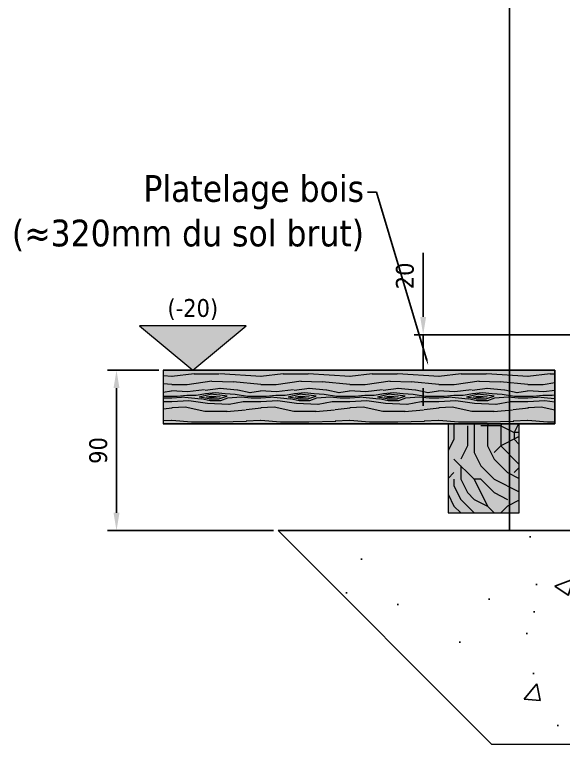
# Model space of a CAD drawing. Header units: millimetres. Extents: x -20000 to 230000, y -17405 to 24510.
# Drawn here: x 61452 to 61760.3, y -14116.3 to -13706.6 of the extents above; entities that cross this region are included whole.
import ezdxf
from ezdxf import colors
from ezdxf.entities.mleader import LeaderData, LeaderLine
from ezdxf.enums import TextEntityAlignment as Align
from ezdxf.math import Vec2, Vec3

# ---------------------------------------------------------------- set-up
doc = ezdxf.new("R2010")
doc.units = ezdxf.units.MM
doc.header["$PDMODE"] = 35
doc.header["$PDSIZE"] = 0.5
doc.layers.get('0').update_dxf_attribs({"lineweight": 13})
doc.layers.get('Defpoints').update_dxf_attribs({"true_color": 0xc2a584})
doc.layers.add('0 - Invisible', color=43, linetype='Continuous', lineweight=0, plot=False)
for name, color, linetype, lineweight in [('1 - BETON', 251, 'Continuous', 25), ('1 - Bois', 44, 'Continuous', 13), ('1 - Béton', 251, 'Continuous', 25), ('1 - Cotation', 32, 'Continuous', 13), ('1 - Texte', 7, 'Continuous', 13)]:
    doc.layers.add(name, color=color, linetype=linetype, lineweight=lineweight)
doc.layers.add('1 - Cache', color=7, linetype='Continuous', lineweight=0, true_color=0xffffff)
doc.styles.add('Texte Poralu', font='tahomabd.ttf')
doc.dimstyles.new('30 - 1000', dxfattribs={"dimtxt": 10, "dimasz": 10, "dimexe": 5, "dimexo": 2.5, "dimgap": 5, "dimtad": 1, "dimdec": 1, "dimtxsty": 'Texte Poralu', "dimcen": 5, "dimazin": 0, "dimtfac": 1, "dimtdec": 1, "dimtmove": 0, "dimatfit": 3, "dimfxl": 1, "dimarcsym": 0})

# ---------------------------------------------------------------- blocks, each defined once
blk = doc.blocks.new('*U387')
at = {"layer": '1 - BETON'}
h = blk.add_hatch(dxfattribs=at)
h.set_pattern_fill('CONCRETE', color=256, scale=15, style=0, pattern_type=2)
h.set_pattern_definition([(49.99999999999999, (-90.00000000004593, 309.999999999989), (107.589027390113, -9.412820247389266), [11.25, -123.75]), (355, (-90.00000000004593, 309.999999999989), (-20.81270004195, 112.8288200550018), [9, -99]), (100.4514, (-81.03424800004592, 309.215598999989), (86.77640725710323, 103.415931309143), [9.5610285, -105.1713168]), (46.18420000000002, (-90.00000000004593, 339.999999999989), (160.0861572938467, -24.82785214935271), [16.87499999999958, -185.6249999999966]), (96.6356, (-76.65948825004591, 337.931003949989), (140.1994058323055, 146.1176806350663), [14.3415432, -157.75695]), (351.1842, (-90.00000000004593, 339.999999999989), (140.1992917700441, 146.1177901387987), [13.5, -148.5]), (21, (-75.00000000004593, 332.499999999989), (89.53605781776925, -60.39283359980082), [11.25, -123.75]), (326.0000000000001, (-75.00000000004593, 332.499999999989), (36.49729978823726, 108.772506757028), [9, -99]), (71.4514, (-67.53866505004589, 327.467259099989), (126.0333942872235, 48.37957450649286), [9.5610285, -105.1713168]), (37.50000000000001, (-90.00000000004593, 309.999999999989), (1.8239782975936, 49.93407807469672), [0, -97.8, 0, -100.5, 0, -99.375]), (7.499999999999999, (-90.00000000004593, 309.999999999989), (39.46043061632229, 59.16175678235403), [0, -57.3, 0, -95.55, 0, -37.875]), (327.5, (-123.4500000000459, 309.999999999989), (80.07336542586135, -3.383230760156963), [0, -37.5, 0, -117, 0, -155.25]), (317.5, (-138.4500000000459, 309.999999999989), (87.47792540135794, 15.01574734984766), [0, -48.75, 0, -77.69999999999999, 0, -110.25])])
h.paths.add_polyline_path([(-168.1519566091689, -57.97670254202674), (-178.2681680429705, -57.31334441522013), (-168.4836356725723, -54.65991190799345)], flags=8)
edge = h.paths.add_edge_path(flags=0)
edge.add_line((-168.3177961408706, -56.31830722501009), (-98.66519282617082, -49.3530468935398))
h.paths.add_polyline_path([(-179.6117021402969, -60.09346763252723), (-97.09846032620796, -51.84214345111834), (-99.24791440432107, -30.34760266998717), (-181.76115621841, -38.59892685139606)], flags=24)
h.paths.add_polyline_path([(339.9999999999764, -130.0000000000055), (239.99999999998, -230.0000000000018), (-340.0000000000011, -230.0000000000098), (-459.9999999999999, -110.0000000000031), (-220.0000000000218, -110.0000000000027), (-220.0000000000218, -46.00000000000219), (-60, -30), (-60, 0), (0, 0), (0, -130.0000000000055)])
at = {"layer": '0 - Invisible'}
blk.add_lwpolyline([(339.9999999999764, -130.0000000000055), (239.99999999998, -230.0000000000018), (-340.0000000000011, -230.0000000000098), (-459.9999999999999, -110.0000000000031)], dxfattribs=at)
at = {"layer": '1 - BETON'}
blk.add_lwpolyline([(339.9999999999764, -130.0000000000055), (0, -130.0000000000055), (0, 0), (-60, 0), (-60, -30), (-220.0000000000218, -46.00000000000219), (-220.0000000000218, -110.0000000000027), (-459.9999999999999, -110.0000000000031)], dxfattribs=at)
blk = doc.blocks.new('*U357')
blk.add_hatch(color=256).paths.add_polyline_path([(16.5625, 0), (46.5625, 25), (-13.4375, 25)])
blk.add_line((0, 0), (41.5625, 0))
blk.add_lwpolyline([(16.5625, 0), (46.5625, 25), (-13.4375, 25), (16.5625, 0)])
at = {"style": 'Texte Poralu'}
blk.add_attdef('HAUTEUR', text='', height=10, dxfattribs=at).set_placement((16.5625, 34.99999999999997), align=Align.MIDDLE_CENTER)
blk = doc.blocks.new('*U356')
at = {"layer": '1 - Bois'}
h = blk.add_hatch(dxfattribs=at)
h.set_pattern_fill('355', color=256, scale=50, style=0, pattern_type=2)
h.set_pattern_definition([(349.6952, (-94.5, 28.5), (300.0000480423951, -49.99974377679953), [5.59015, -553.4268]), (0, (-89, 27.5), (50, 50), [5.5, -44.5]), (18.4349, (-83.5, 27.5), (100.0000217296481, 49.99992016113539), [4.743399999999987, -153.3704499999996]), (172.875, (-79, 29), (350.0000189922642, -49.99991409469827), [4.03115, -399.0817500000001]), (174.8056, (-83, 29.5), (500.0000335022446, -49.99976123497254), [5.522699999999999, -546.74535]), (194.0362, (-88.5, 30), (-150.000027299487, -49.99990286806225), [6.184649999999988, -199.9705999999996]), (9.4623, (-90.5, 28.5), (250.0000386847653, 49.99990696012177), [3.0414, -301.09675]), (353.6598, (-87.5, 29), (-399.9999701303211, 50.0000789479847), [4.527699999999999, -448.24155]), (185.7106, (-83, 28.5), (-449.9999711747927, -50.0000657333146), [5.02495, -497.46885]), (168.6901, (-88, 28), (200.0000376115476, -49.9998816080803), [2.5495, -252.40145]), (354.8056, (-99, 28), (-500.0000335022446, 49.99976123497237), [5.522699999999987, -546.7453499999984]), (348.6901, (-93.5, 27.5), (-200.0000376115476, 49.99988160808041), [5.099, -249.85195]), (0, (-88.5, 26.5), (50, 50), [6, -44]), (20.55600000000001, (-82.5, 26.5), (250.0000922271211, 99.99979982107936), [4.271999999999998, -422.9281999999998]), (3.814100000000011, (-78.5, 28), (699.9999670723154, 50.00030619868513), [7.516649999999999, -744.14815]), (354.8056, (-71, 28.5), (-500.0000335022446, 49.99976123497237), [5.522699999999987, -546.7453499999984]), (0, (-65.5, 28), (50, 50), [5.5, -44.5]), (5.194400000000003, (-110, 28), (500.0000335022446, 49.99976123497246), [5.522699999999997, -546.7453499999997]), (354.8056, (-104.5, 28.5), (-500.0000335022446, 49.99976123497237), [5.522699999999987, -546.7453499999984]), (0, (-110, 29), (50, 50), [3, -47]), (5.194400000000003, (-107, 29), (500.0000335022446, 49.99976123497246), [5.522699999999997, -546.7453499999997]), (0, (-101.5, 29.5), (50, 50), [5, -45]), (10.3048, (-96.5, 29.5), (-300.0000480423951, -49.99974377679964), [5.59015, -553.4268]), (5.194400000000003, (-91, 30.5), (500.0000335022446, 49.99976123497246), [5.522699999999997, -546.7453499999997]), (354.8056, (-85.5, 31), (-500.0000335022446, 49.99976123497237), [5.522699999999987, -546.7453499999984]), (354.8056, (-80, 30.5), (-500.0000335022446, 49.99976123497237), [5.522699999999987, -546.7453499999984]), (351.8699, (-74.5, 30), (-299.999988823056, 49.99996779077747), [7.07105, -346.4823000000001]), (0, (-67.5, 29), (50, 50), [7.5, -42.5]), (347.4712000000001, (-69.5, -1), (250.0000160204548, -49.9999801522446), [4.60975, -456.36745]), (354.2894, (-65, -2), (-449.9999711747927, 50.00006573331457), [5.02495, -497.46885]), (8.1301, (-69.5, -1), (299.9999888230561, 49.99996779077717), [3.53555, -350.0178500000001]), (9.4623, (-66, -0.5), (250.0000386847653, 49.99990696012177), [6.08275, -298.05535]), (0, (-110, 0.5), (50, 50), [6, -44]), (350.5377, (-104, 0.5), (-250.0000386847653, 49.99990696012186), [3.041399999999994, -301.0967499999992]), (201.8014, (-101, 0), (150.0000136505385, 49.99999552503245), [2.6926, -266.56565]), (192.9946, (-103.5, -1), (450.0000383874698, 99.99987887891731), [6.670850000000001, -660.4123500000001]), (352.875, (-64, -1), (-350.0000189922642, 49.99991409469832), [4.03115, -399.0817500000001]), (7.124999999999997, (-64, -1), (350.0000189922642, 49.9999140946983), [4.03115, -399.0817500000001]), (0, (-110, -0.5), (50, 50), [4, -46]), (194.0362, (-106, -0.5), (-150.000027299487, -49.99990286806225), [4.123099999999988, -202.0321999999996]), (356.6335000000001, (-99, 1), (-799.9999660984349, 50.00054816772417), [8.514699999999975, -842.9546499999983]), (357.7094, (-90.5, 0.5), (-1200.000006458787, 49.9997876562913), [12.51, -1238.4896]), (3.179800000000001, (-78, 0), (850.0000251349749, 49.99955211631548), [9.0139, -892.37395]), (9.4623, (-69, 0.5), (250.0000386847653, 49.99990696012177), [9.12415, -295.014]), (10.3048, (-110, -4), (-300.0000480423951, -49.99974377679964), [5.59015, -553.4268]), (15.94539999999998, (-104.5, -3), (-200.0000063326076, -49.99999446481899), [7.280099999999992, -356.7253999999995]), (0, (-97.5, -1), (50, 50), [6.5, -43.5]), (351.8699, (-91, -1), (-299.999988823056, 49.99996779077747), [7.07105, -346.4823000000001]), (3.5763, (-84, -2), (750.0000327167049, 49.99953586658739), [8.0156, -793.54535]), (351.2538, (-76, -1.5), (349.9999668178174, -50.00020985287651), [6.57645, -651.07085]), (345.9638, (-69.5, -2.5), (-150.000027299487, 49.99990286806224), [6.18465, -199.9706]), (0, (-63.5, -4), (50, 50), [3.5, -46.5]), (174.8056, (-99, 1), (500.0000335022446, -49.99976123497254), [11.04535, -541.2226999999999]), (355.2364000000001, (-110, 4), (-550.0000473159793, 49.99957663306309), [12.04159999999998, -590.0381499999984]), (0, (-98, 3), (50, 50), [11.5, -38.5]), (4.0856, (-86.5, 3), (650.0000074507417, 49.99980661770866), [14.03564999999998, -687.7477499999984]), (0, (-72.5, 4), (50, 50), [12.5, -37.5]), (7.124999999999997, (-110, -6.5), (350.0000189922642, 49.9999140946983), [12.0934, -391.0195]), (6.3402, (-98, -5), (399.9999701303211, 50.00007894798468), [9.055399999999999, -443.71385]), (357.5104, (-89, -4), (-1099.999973985271, 50.00089326348954), [11.51085, -1139.5756]), (353.4802, (-77.5, -4.5), (-1299.99998954368, 149.9999762621864), [17.61389999999995, -1743.777599999997]), (3.0128, (-110, 26), (900.0000005848694, 50.00020524395399), [9.513149999999976, -941.8017499999984]), (351.8699, (-100.5, 26.5), (-299.999988823056, 49.99996779077747), [10.6066, -342.9468]), (357.6141, (-90, 25), (-1150.000026193722, 49.99913852802186), [12.01039999999998, -1189.030799999997]), (10.6197, (-78, 24.5), (-549.9999202309083, -100.0004041559186), [8.1394, -805.8016]), (0, (-70, 26), (50, 50), [10, -40]), (356.8202, (-110, 32), (-850.0000251349749, 49.99955211631536), [9.013899999999975, -892.3739499999984]), (6.009, (-101, 31.5), (-499.999987545302, -49.99996587409216), [9.5525, -945.69615]), (6.7098, (-91.5, 32.5), (-450.0000498875653, -49.99969406220161), [8.5586, -847.3035000000001]), (354.2894, (-83, 33.5), (-449.9999711747927, 50.00006573331457), [10.0499, -492.4439]), (347.9052, (-73, 32.5), (-449.9999300806951, 100.0003366743933), [7.1589, -708.7321499999999]), (9.4623, (-66, 31), (250.0000386847653, 49.99990696012177), [6.08275, -298.05535]), (3.814100000000011, (-110, 22.5), (699.9999670723154, 50.00030619868513), [7.516649999999999, -744.14815]), (347.1957, (-102.5, 23), (-649.9998923441888, 150.0003693836551), [11.28049999999997, -1116.770899999997]), (0, (-91.5, 20.5), (50, 50), [12.5, -37.5]), (5.4403, (-79, 20.5), (-550.0000156104077, -49.99966856206343), [10.54749999999997, -1044.203649999997]), (6.7098, (-68.5, 21.5), (-450.0000498875653, -49.99969406220161), [8.5586, -847.3035000000001]), (0, (-110, 35.5), (50, 50), [8.5, -41.5]), (8.1301, (-101.5, 35.5), (299.9999888230561, 49.99996779077717), [14.14215, -339.41125]), (357.6141, (-87.5, 37.5), (-1150.000026193722, 49.99913852802186), [12.01039999999998, -1189.030799999997]), (354.4725, (-75.5, 37), (1050.000085969986, -99.99926898324759), [15.5724, -1541.66875]), (6.842800000000001, (-110, -10), (-849.9999682739274, -100.0003998962377), [12.58969999999998, -1246.378149999997]), (0, (-97.5, -8.5), (50, 50), [14, -36]), (356.3478, (-83.5, -8.5), (-1550.000047110788, 99.99936492642139), [23.5478, -2331.23455]), (0, (-110, 7.5), (50, 50), [12, -38]), (4.7636, (-98, 7.5), (550.0000473159793, 49.99957663306301), [12.04159999999998, -590.0381499999984]), (358.1524, (-86, 8.5), (-1500.000023215442, 49.99971698858634), [15.50805, -1535.2982]), (357.2737, (-70.5, 8), (-1000.000014748673, 49.99980088635957), [10.5119, -1040.6779]), (354.8056, (-110, 15.5), (-500.0000335022446, 49.99976123497237), [11.04534999999998, -541.2226999999983]), (0, (-99, 14.5), (50, 50), [16, -34]), (1.9092, (-83, 14.5), (1449.999951578939, 50.00121205391049), [15.00835, -1485.82475]), (3.5763, (-68, 15), (750.0000327167049, 49.99953586658739), [8.0156, -793.54535])])
h.paths.add_polyline_path([(-10, 1.224646799147353e-15), (-230, 0), (-230, -30), (-10, -30)])
at = {"layer": '1 - Cache'}
h = blk.add_hatch(color=256, dxfattribs=at)
h.dxf.hatch_style = 2
h.paths.add_polyline_path([(-10, 1.224646799147353e-15), (-230, 0), (-230, -30), (-10, -30)])
at = {"layer": '0 - Invisible'}
blk.add_lwpolyline([(-10, 1.224646799147353e-15), (-230, 0), (-230, -30), (-10, -30)], close=True, dxfattribs=at)
at = {"layer": '1 - Bois'}
blk.add_lwpolyline([(-230, 0), (-10, 0), (-10, -30), (-230, -30)], dxfattribs=at)
blk = doc.blocks.new('*U389')
at = {"layer": '1 - Bois'}
h = blk.add_hatch(dxfattribs=at)
h.set_pattern_fill('352', color=256, scale=75, style=0, pattern_type=2)
h.set_pattern_definition([(0, (41.25, 25), (75, 75), [22.5, -52.5]), (0, (41.25, 28.75), (75, 75), [22.5, -52.5]), (0, (45, 36.25), (75, 75), [15, -60]), (0, (48.75, 43.75), (75, 75), [11.25, -63.75]), (0, (48.75, 51.25), (75, 75), [7.5, -67.5]), (0, (30, 58.75), (75, 75), [3.75, -18.75, 3.75, -48.75]), (0, (41.25, 62.5), (75, 75), [3.75, -30, 11.25, -30]), (0, (56.25, 66.25), (75, 75), [3.75, -3.75, 3.75, -63.75]), (0, (52.5, 70), (75, 75), [3.75, -71.25]), (0, (48.75, 77.5), (75, 75), [11.25, -63.75]), (0, (48.75, 85), (75, 75), [15, -60]), (0, (45, 92.5), (75, 75), [18.75, -22.5, 3.75, -30]), (90, (15, 47.5), (-74.99999999999999, 75), [3.75, -7.5, 18.75, -45]), (90, (18.75, 55), (-74.99999999999999, 75), [3.75, -3.75, 11.25, -56.25]), (90, (22.5, 85), (-74.99999999999999, 75), [7.5, -67.5]), (90, (26.25, 55), (-74.99999999999999, 75), [15, -22.5, 3.75, -33.75]), (90, (30, 96.25), (-74.99999999999999, 75), [3.75, -71.25]), (90, (33.75, 58.75), (-74.99999999999999, 75), [11.25, -63.75]), (90, (41.25, 62.5), (-74.99999999999999, 75), [7.5, -67.5]), (90, (48.75, 62.5), (-74.99999999999999, 75), [3.75, -11.25, 11.25, -48.75]), (90, (52.5, 66.25), (-74.99999999999999, 75), [3.75, -71.25]), (90, (56.25, 51.25), (-74.99999999999999, 75), [10.5, -64.5]), (90, (60, 36.25), (-74.99999999999999, 75), [7.5, -67.5]), (90, (67.5, 66.25), (-74.99999999999999, 75), [3.75, -71.25]), (90, (75, 62.5), (-74.99999999999999, 75), [11.25, -63.75]), (90, (82.5, 62.5), (-74.99999999999999, 75), [11.25, -63.75]), (45, (71.25, 32.5), (8.326672684688674e-15, 75.00000000142686), [5.30325, -5.30325, 5.30325, -90.15626715]), (45, (56.25, 51.25), (8.326672684688674e-15, 75.00000000142686), [10.6065, -95.45951715]), (45, (26.25, 88.75), (8.326672684688674e-15, 75.00000000142686), [10.6065, -95.45951715]), (45, (41.25, 70), (8.326672684688674e-15, 75.00000000142686), [10.6065, -95.45951715]), (45, (45, 55), (8.326672684688674e-15, 75.00000000142686), [10.6065, -95.45951715]), (45, (67.5, 40), (8.326672684688674e-15, 75.00000000142686), [10.6065, -95.45951715]), (45, (60, 43.75), (8.326672684688674e-15, 75.00000000142686), [15.9099, -90.15611715]), (45, (37.5, 77.5), (8.326672684688674e-15, 75.00000000142686), [5.30325, -100.76276715]), (45, (33.75, 85), (8.326672684688674e-15, 75.00000000142686), [5.30325, -100.76276715]), (45, (63.75, 85), (8.326672684688674e-15, 75.00000000142686), [5.30325, -100.76276715]), (45, (33.75, 47.5), (8.326672684688674e-15, 75.00000000142686), [5.30325, -100.76276715]), (45, (75, 73.75), (8.326672684688674e-15, 75.00000000142686), [5.30325, -100.76276715]), (45, (48.75, 66.25), (8.326672684688674e-15, 75.00000000142686), [5.30325, -100.76276715]), (45, (56.25, 73.75), (8.326672684688674e-15, 75.00000000142686), [5.30325, -100.76276715]), (135, (52.5, 58.75), (-75.00000000142686, 8.326672684688674e-15), [5.30325, -5.30325, 15.9099, -79.54961714999999]), (135, (63.75, 58.75), (-75.00000000142686, 8.326672684688674e-15), [5.30325, -100.76276715]), (135, (63.75, 32.5), (-75.00000000142686, 8.326672684688674e-15), [5.30325, -100.76276715]), (135, (48.75, 51.25), (-75.00000000142686, 8.326672684688674e-15), [5.30325, -100.76276715]), (135, (60, 66.25), (-75.00000000142686, 8.326672684688674e-15), [5.30325, -100.76276715]), (135, (41.25, 47.5), (-75.00000000142686, 8.326672684688674e-15), [5.30325, -100.76276715]), (135, (71.25, 47.5), (-75.00000000142686, 8.326672684688674e-15), [5.30325, -100.76276715]), (135, (18.75, 25), (-75.00000000142686, 8.326672684688674e-15), [5.30325, -100.76276715]), (135, (22.5, 28.75), (-75.00000000142686, 8.326672684688674e-15), [10.6065, -95.45951715]), (135, (26.25, 32.5), (-75.00000000142686, 8.326672684688674e-15), [10.6065, -95.45951715]), (135, (33.75, 32.5), (-75.00000000142686, 8.326672684688674e-15), [10.6065, -95.45951715]), (135, (37.5, 40), (-75.00000000142686, 8.326672684688674e-15), [10.6065, -95.45951715]), (135, (67.5, 70), (-75.00000000142686, 8.326672684688674e-15), [10.6065, -95.45951715]), (135, (82.5, 32.5), (-75.00000000142686, 8.326672684688674e-15), [10.6065, -95.45951715]), (135, (86.25, 92.5), (-75.00000000142686, 8.326672684688674e-15), [10.6065, -95.45951715]), (135, (86.25, 85), (-75.00000000142686, 8.326672684688674e-15), [10.6065, -95.45951715]), (135, (78.75, 81.25), (-75.00000000142686, 8.326672684688674e-15), [10.6065, -95.45951715]), (135, (26.25, 81.25), (-75.00000000142686, 8.326672684688674e-15), [15.9099, -90.15611715]), (135, (75, 73.75), (-75.00000000142686, 8.326672684688674e-15), [15.9099, -90.15611715]), (26.56505119999999, (33.75, 96.25), (75.00000000000706, 3.000483611570459e-08), [8.385, -159.320098275]), (26.56505119999999, (33.75, 58.75), (75.00000000000706, 3.000483611570459e-08), [8.385, -159.320098275]), (26.56505119999999, (41.25, 81.25), (75.00000000000706, 3.000483611570459e-08), [8.385, -159.320098275]), (26.56505119999999, (63.75, 28.75), (75.00000000000706, 3.000483611570459e-08), [8.385, -159.320098275]), (26.56505119999999, (60, 36.25), (75.00000000000706, 3.000483611570459e-08), [8.385, -159.320098275]), (26.56505119999999, (37.5, 51.25), (75.00000000000706, 3.000483611570459e-08), [8.385, -159.320098275]), (26.56505119999999, (37.5, 88.75), (75.00000000000706, 3.000483611570459e-08), [8.385, -159.320098275]), (26.56505119999999, (60, 66.25), (75.00000000000706, 3.000483611570459e-08), [16.77, -150.935098275]), (63.43494882, (60, 77.5), (3.824898731075166e-09, 75.00000000000705), [8.384999999999986, -159.3200982749997]), (63.43494882, (71.25, 55), (3.824898731075166e-09, 75.00000000000705), [8.384999999999986, -159.3200982749997]), (63.43494882, (33.75, 70), (3.824898731075166e-09, 75.00000000000705), [8.384999999999986, -159.3200982749997]), (63.43494882, (18.75, 73.75), (3.824898731075166e-09, 75.00000000000705), [8.384999999999986, -159.3200982749997]), (63.43494882, (63.75, 58.75), (3.824898731075166e-09, 75.00000000000705), [8.384999999999986, -159.3200982749997]), (63.43494882, (56.25, 58.75), (3.824898731075166e-09, 75.00000000000705), [8.384999999999986, -159.3200982749997]), (63.43494882, (26.25, 70), (3.824898731075166e-09, 75.00000000000705), [16.76999999999997, -150.9350982749998]), (63.43494882, (82.5, 43.75), (3.824898731075166e-09, 75.00000000000705), [16.76999999999997, -150.9350982749998]), (63.43494882, (75, 47.5), (3.824898731075166e-09, 75.00000000000705), [16.76999999999997, -150.9350982749998]), (116.5650512, (15, 36.25), (-3.000486109572265e-08, 75.00000000000705), [8.384999999999986, -159.3200982749997]), (116.5650512, (15, 77.5), (-3.000486109572265e-08, 75.00000000000705), [8.384999999999986, -159.3200982749997]), (116.5650512, (30, 25), (-3.000486109572265e-08, 75.00000000000705), [8.384999999999986, -159.3200982749997]), (116.5650512, (22.5, 92.5), (-3.000486109572265e-08, 75.00000000000705), [8.384999999999986, -159.3200982749997]), (116.5650512, (30, 47.5), (-3.000486109572265e-08, 75.00000000000705), [8.384999999999986, -159.3200982749997]), (116.5650512, (45, 55), (-3.000486109572265e-08, 75.00000000000705), [8.384999999999986, -159.3200982749997]), (116.5650512, (52.5, 70), (-3.000486109572265e-08, 75.00000000000705), [8.384999999999986, -159.3200982749997]), (116.5650512, (18.75, 40), (2.408598827469133e-05, 75.00001205800363), [8.384999999999986, -159.3200982749997]), (116.5650512, (37.5, 51.25), (-3.000486109572265e-08, 75.00000000000705), [8.384999999999986, -159.3200982749997]), (116.5650512, (60, 43.75), (-3.000486109572265e-08, 75.00000000000705), [8.384999999999986, -159.3200982749997]), (116.5650512, (67.5, 51.25), (-3.000486109572265e-08, 75.00000000000705), [8.384999999999986, -159.3200982749997]), (116.5650512, (82.5, 73.75), (-3.000486109572265e-08, 75.00000000000705), [8.384999999999986, -159.3200982749997]), (116.5650512, (26.25, 96.25), (-3.000486109572265e-08, 75.00000000000705), [8.384999999999986, -159.3200982749997]), (116.5650512, (15, 92.5), (-3.000486109572265e-08, 75.00000000000705), [16.76999999999997, -150.9350982749998]), (116.5650512, (26.25, 40), (-3.000486109572265e-08, 75.00000000000705), [16.76999999999997, -150.9350982749998]), (153.43494882, (15, 28.75), (-75.00000000000705, 3.82492371109322e-09), [8.385, -159.320098275]), (153.43494882, (78.75, 25), (-75.00000000000705, 3.82492371109322e-09), [8.385, -159.320098275]), (153.43494882, (75, 62.5), (-75.00000000000705, 3.82492371109322e-09), [8.385, -159.320098275]), (153.43494882, (45, 36.25), (-75.00000000000705, 3.82492371109322e-09), [8.385, -159.320098275]), (153.43494882, (41.25, 28.75), (-75.00000000000705, 3.82492371109322e-09), [8.385, -159.320098275]), (153.43494882, (48.75, 43.75), (-75.00000000000705, 3.82492371109322e-09), [8.385, -159.320098275]), (153.43494882, (71.25, 88.75), (-75.00000000000705, 3.82492371109322e-09), [8.385, -159.320098275]), (153.43494882, (78.75, 92.5), (-75.00000000000705, 3.82492371109322e-09), [16.77, -150.935098275])])
h.paths.add_polyline_path([(0, 0), (40, 0), (40, 50), (0, 50)])
at = {"layer": '1 - Cache'}
h = blk.add_hatch(color=256, dxfattribs=at)
h.dxf.hatch_style = 2
h.paths.add_polyline_path([(0, 0), (40, 0), (40, 50), (0, 50)])
at = {"layer": '1 - Bois'}
blk.add_lwpolyline([(0, 0), (40, 0), (40, 50), (0, 50)], close=True, dxfattribs=at)
blk = doc.blocks.new('*D376')
at = {"layer": 'Defpoints', "color": 0, "lineweight": -2, "transparency": 16777216}
for p, q in [((61681.48164398791, -13876.26779066064), (61681.48164398791, -13840.2906247775)), ((62057.50002455683, -13886.26779066064), (61676.48164398791, -13886.26779066064)), ((61681.48164398791, -13906.26779066065), (61681.48164398791, -13886.26779066064)), ((61753.01954265298, -13906.26779066065), (61676.48164398791, -13906.26779066065)), ((61681.48164398791, -13916.26779066065), (61681.48164398791, -13926.26779066065))]:
    blk.add_line(p, q, dxfattribs=at)
at = {"layer": 'Defpoints', "color": 0, "transparency": 16777216}
for p in [(61681.48164398791, -13886.26779066064), (62060.00002455683, -13886.26779066064), (61755.51954265298, -13906.26779066065)]:
    blk.add_point(p, dxfattribs=at)
for points in [[(61679.81497732124, -13876.26779066064), (61683.14831065457, -13876.26779066064), (61681.48164398791, -13886.26779066064)], [(61679.81497732124, -13916.26779066065), (61683.14831065457, -13916.26779066065), (61681.48164398791, -13906.26779066065)]]:
    blk.add_solid(points, dxfattribs=at)
at = {"layer": 'Defpoints', "color": 0, "transparency": 16777216, "insert": (61671.27680852787, -13853.27920771906), "char_height": 10, "attachment_point": 5, "rotation": 90, "style": 'Texte Poralu'}
blk.add_mtext('20', dxfattribs=at)
blk = doc.blocks.new('*D375')
at = {"layer": '1 - Cotation', "color": 0, "lineweight": -2, "transparency": 16777216}
for p, q in [((61533.01954265298, -13906.26779066065), (61504.2132860226, -13906.26779066065)), ((61509.2132860226, -13986.26779066064), (61509.2132860226, -13916.26779066065)), ((61597.50002455682, -13996.26779066064), (61504.2132860226, -13996.26779066064))]:
    blk.add_line(p, q, dxfattribs=at)
at = {"layer": '1 - Cotation', "color": 0, "transparency": 16777216}
for points in [[(61507.54661935593, -13916.26779066065), (61510.87995268926, -13916.26779066065), (61509.2132860226, -13906.26779066065)], [(61507.54661935593, -13986.26779066064), (61510.87995268926, -13986.26779066064), (61509.2132860226, -13996.26779066064)]]:
    blk.add_solid(points, dxfattribs=at)
at = {"layer": 'Defpoints', "color": 0, "transparency": 16777216}
for p in [(61509.2132860226, -13906.26779066065), (61535.51954265298, -13906.26779066065), (61600.00002455682, -13996.26779066064)]:
    blk.add_point(p, dxfattribs=at)
at = {"layer": '1 - Cotation', "color": 0, "transparency": 16777216, "insert": (61499.00845056256, -13951.26779066064), "char_height": 10, "attachment_point": 5, "rotation": 90, "style": 'Texte Poralu'}
blk.add_mtext('90', dxfattribs=at)

msp = doc.modelspace()

# ---------------------------------------------------------------- linework, layer by layer
at = {"layer": '1 - Béton'}
msp.add_line((61730.00002455677, -12865.66835877718), (61730.0000245568, -13996.26779066064), dxfattribs=at)

# ---------------------------------------------------------------- block references
msp.add_blockref('*U357', (61535.51954265298, -13906.26779066065)).add_auto_attribs({'HAUTEUR': '(-20)'})
for name, p in [('*U387', (62060.00002455682, -13886.26779066064)), ('*U356', (61765.51954265298, -13906.26779066065))]:
    msp.add_blockref(name, p)
at = {"rotation": 180}
msp.add_blockref('*U389', (61735.49754315192, -13936.26779066065), dxfattribs=at)

# ---------------------------------------------------------------- dimensions: what is measured, and where the dimension line sits
at = {"layer": '1 - Cotation'}
dim = msp.add_linear_dim(base=(61509.2132860226, -13906.26779066065), p1=(61600.00002455682, -13996.26779066064), p2=(61535.51954265298, -13906.26779066065), angle=90, dimstyle='30 - 1000', dxfattribs=at)
dim.commit()
dim.dimension.update_dxf_attribs({"geometry": '*D375', "text_midpoint": (61499.00845056256, -13951.26779066064)})
at = {"layer": 'Defpoints'}
dim = msp.add_linear_dim(base=(61681.48164398791, -13886.26779066064), p1=(61755.51954265298, -13906.26779066065), p2=(62060.00002455683, -13886.26779066064), angle=90, dimstyle='30 - 1000', dxfattribs=at)
dim.commit()
dim.dimension.update_dxf_attribs({"geometry": '*D376', "text_midpoint": (61671.27680852787, -13853.27920771906)})

# ---------------------------------------------------------------- leaders
at = {"layer": '1 - Texte'}
ml = msp.add_multileader_mtext('Standard', dxfattribs=at)
ml.set_content('Platelage bois\\P({\\A1;\\fTahoma|b0|i0|c0|p34;≈}320mm du sol brut)', color=256, style='Texte Poralu')
ml.set_leader_properties()
ml.build(insert=Vec2(0, 0))
ml.multileader.update_dxf_attribs({"dogleg_length": 5})
ctx = ml.context
ctx.base_point, ctx.char_height, ctx.plane_origin = Vec3(61418.34096031197, -13806.25632600827), 15, Vec3(61676.44078902864, -13858.12229656139)
ctx.text_align_type = 2
notes = []
notes.append((ctx, [(0, (1, 1, 0), (61655.28253183648, -13806.25632600827), (-1, 0), 5, [(0, [(61684.32905696465, -13903.29051384942)], 0, [])])]))
ctx.mtext.insert, ctx.mtext.alignment, ctx.mtext.flow_direction = Vec3(61648.28253183648, -13796.68110774097), 3, 5
for ctx, leaders in notes:
    for number, flags, end, landing, length, lines in leaders:
        leader = LeaderData()
        leader.index, (leader.has_last_leader_line, leader.has_dogleg_vector, leader.attachment_direction) = number, flags
        leader.last_leader_point, leader.dogleg_vector, leader.dogleg_length = Vec3(end), Vec3(landing), length
        for number, points, colour, breaks in lines:
            line = LeaderLine()
            line.index, line.vertices, line.color, line.breaks = number, Vec3.list(points), colors.encode_raw_color(colour), breaks
            leader.lines.append(line)
        ctx.leaders.append(leader)

doc.saveas('drawing.dxf')
